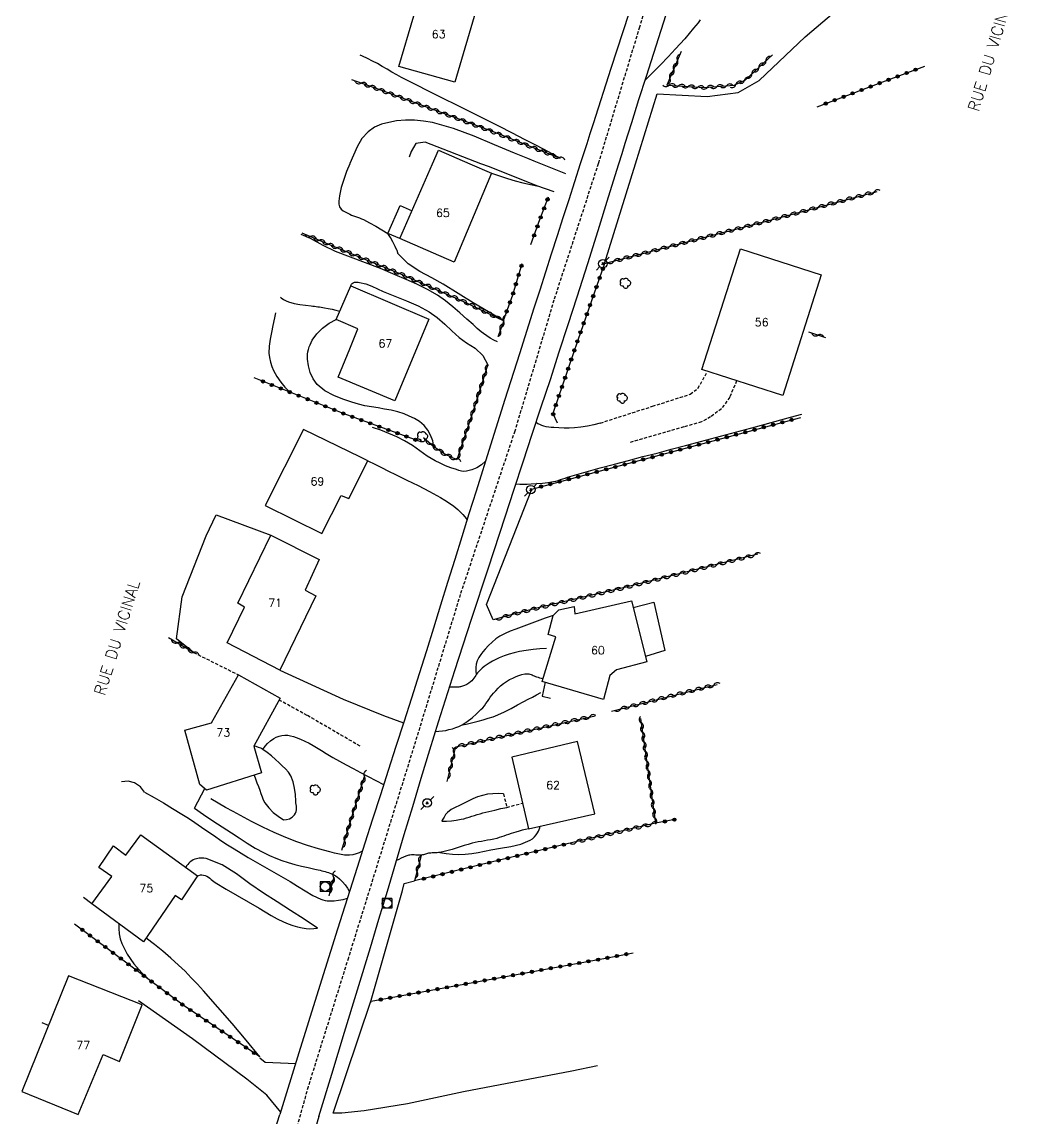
# Model space of a CAD drawing. Header units: millimetres. Extents: x 254000 to 255000, y 44022 to 45000.
# Drawn here: x 254144.6 to 254303.6, y 44521.9 to 44693.1 of the extents above; entities that cross this region are included whole.
import ezdxf
from ezdxf.enums import TextEntityAlignment as Align

# ---------------------------------------------------------------- set-up
doc = ezdxf.new("R2010")
doc.units = ezdxf.units.MM
doc.linetypes.add('DASHED', pattern=[0.75, 0.5, -0.25])
doc.layers.get('0').update_dxf_attribs({"linetype": 'CONTINUOUS'})
for name, color, linetype in [('W0001', 6, 'DASHED'), ('W0008', 7, 'CONTINUOUS'), ('W0017', 7, 'CONTINUOUS'), ('W0101', 7, 'CONTINUOUS'), ('W0104', 1, 'CONTINUOUS'), ('W0112', 1, 'DASHED'), ('W0211', 2, 'CONTINUOUS'), ('W0214', 2, 'CONTINUOUS'), ('W0300', 7, 'CONTINUOUS'), ('W0310', 3, 'CONTINUOUS'), ('W0323', 7, 'CONTINUOUS'), ('W0330', 7, 'CONTINUOUS'), ('W0420', 7, 'CONTINUOUS'), ('W0473', 7, 'CONTINUOUS'), ('W0989', 7, 'CONTINUOUS'), ('W0991', 7, 'CONTINUOUS')]:
    doc.layers.add(name, color=color, linetype=linetype)
doc.styles.get("Standard").update_dxf_attribs({"font": 'romans.shx', "width": 0.85})

# ---------------------------------------------------------------- blocks, each defined once
blk = doc.blocks.new('T420')
for p, q in [((0.75, 0.75), (-0.75, 0.75)), ((-0.75, 0.75), (-0.75, -0.75)), ((0.75, 0.75), (0.75, -0.75)), ((0.75, -0.75), (-0.75, -0.75))]:
    blk.add_line(p, q)
blk.add_ellipse((0, 0), major_axis=(-0.53, 0.53), ratio=1, start_param=3.926991, end_param=10.210176)
blk = doc.blocks.new('T300')
for p, q in [((-0.8, 0.51), (-0.86, 0.34)), ((-0.86, 0.34), (-0.86, 0.17)), ((-0.86, 0.17), (-0.74, 0.06)), ((-0.69, 0.63), (-0.8, 0.51)), ((-0.8, -0.06), (-0.74, 0.06)), ((-0.74, 0.06), (-0.69, 0.11)), ((-0.57, 0.69), (-0.69, 0.63)), ((-0.46, 0.69), (-0.57, 0.69)), ((-0.29, 0.63), (-0.46, 0.69)), ((-0.29, 0.63), (-0.17, 0.74)), ((-0.23, 0.57), (-0.29, 0.63)), ((-0.17, 0.74), (-0.06, 0.8)), ((-0.06, 0.8), (0.06, 0.8)), ((0.06, 0.8), (0.23, 0.74)), ((0.23, 0.74), (0.34, 0.63)), ((0.34, 0.63), (0.4, 0.51)), ((0.46, 0.46), (0.34, 0.46)), ((0.4, 0.51), (0.4, 0.46)), ((0.57, 0.4), (0.46, 0.46)), ((0.57, 0.4), (0.69, 0.29)), ((0.69, 0.29), (0.74, 0.17)), ((0.74, 0.06), (0.69, -0.17)), ((0.74, 0.17), (0.74, 0.06)), ((-0.8, -0.17), (-0.8, -0.06)), ((-0.8, -0.23), (-0.8, -0.17)), ((-0.74, -0.34), (-0.8, -0.23)), ((-0.69, -0.4), (-0.74, -0.34)), ((-0.51, -0.46), (-0.69, -0.4)), ((-0.4, -0.46), (-0.51, -0.46)), ((-0.4, -0.46), (-0.34, -0.46)), ((-0.34, -0.46), (-0.34, -0.4)), ((-0.34, -0.51), (-0.34, -0.46)), ((-0.29, -0.63), (-0.34, -0.51)), ((-0.17, -0.74), (-0.29, -0.63)), ((-0.06, -0.8), (-0.17, -0.74)), ((0.06, -0.8), (-0.06, -0.8)), ((0.17, -0.74), (0.06, -0.8)), ((0.23, -0.69), (0.17, -0.74)), ((0.29, -0.46), (0.23, -0.46)), ((0.29, -0.63), (0.23, -0.69)), ((0.46, -0.4), (0.29, -0.46)), ((0.34, -0.51), (0.29, -0.63)), ((0.34, -0.51), (0.34, -0.46)), ((0.57, -0.34), (0.46, -0.4)), ((0.63, -0.29), (0.57, -0.34)), ((0.69, -0.17), (0.63, -0.29))]:
    blk.add_line(p, q)
blk = doc.blocks.new('T473')
for p, q in [((-0.166667, 0.166667), (0.166667, -0.166667)), ((-0.166667, -0.166667), (0.166667, 0.166667)), ((0.500001, 0.500001), (1.000002, 1.000002)), ((-1.000002, -1.000002), (-0.500001, -0.500001))]:
    blk.add_line(p, q)
blk.add_ellipse((0, 0), major_axis=(0.471405, 0.471405), ratio=1, start_param=5.4977871438, end_param=11.780972451)
blk = doc.blocks.new('t323o')
at = {"color": 0, "linetype": 'Continuous'}
for radius in [0.25, 0.15]:
    blk.add_circle((0, 0), radius, dxfattribs=at)
blk = doc.blocks.new('t310o')
at = {"color": 0, "linetype": 'Continuous'}
for centre, start, end in [((-0.5, 0.38), 216.8699, 323.1304), ((0.5, -0.37), 36.8699, 143.1303)]:
    blk.add_arc(centre, 0.625, start, end, dxfattribs=at)

msp = doc.modelspace()

# ---------------------------------------------------------------- linework, layer by layer
at = {"layer": 'W0001'}
for points in [[(254303.59, 45000), (254303.06, 44998.42), (254296.23, 44978.15), (254289.84, 44956.88), (254285.67, 44940.06), (254282.58, 44920.79), (254278.94, 44896.96), (254274.85, 44869.39), (254270.95, 44842.07), (254267.64, 44818.98), (254263.93, 44793.87), (254260.27, 44767.67), (254254.66, 44740.72), (254249.05, 44718.45), (254241.04, 44692.35), (254234.68, 44671.27), (254234.59, 44671)], [(254234.59, 44671), (254227.67, 44649.68), (254221.57, 44629.24), (254213.06, 44603.72), (254206.06, 44580.77), (254195.58, 44546.95), (254189.3, 44526.82), (254183.87, 44507.45)]]:
    msp.add_lwpolyline(points, dxfattribs=at)
at = {"layer": 'W0008'}
for points in [[(254237.81, 44671), (254238.31, 44672.61), (254238.81, 44674.22), (254239.31, 44675.82), (254239.82, 44677.43), (254240.96, 44681.04), (254242.11, 44684.65), (254243.27, 44688.25), (254244.43, 44691.85), (254245.57, 44695.46)], [(254239.39, 44694.45), (254236.57, 44685.85), (254233.79, 44677.24), (254233.3, 44675.68), (254232.8, 44674.12), (254232.3, 44672.56), (254231.8, 44671)], [(254231.8, 44671), (254230.9, 44668.18), (254229.99, 44665.36), (254229.09, 44662.53), (254228.18, 44659.71), (254227.27, 44656.89), (254226.37, 44654.07), (254225.47, 44651.24), (254224.56, 44648.42), (254222.29, 44641.29), (254220.02, 44634.15), (254217.76, 44627.01), (254215.51, 44619.87), (254214.4, 44616.3), (254213.29, 44612.73), (254212.18, 44609.17), (254211.08, 44605.6), (254209.98, 44602.03), (254208.87, 44598.46), (254207.76, 44594.89), (254206.64, 44591.32), (254205.44, 44587.54), (254204.23, 44583.76), (254203.01, 44579.98), (254201.8, 44576.2), (254200.58, 44572.42), (254199.36, 44568.64), (254198.15, 44564.86), (254196.95, 44561.08), (254193.9, 44551.43), (254190.87, 44541.78), (254187.86, 44532.12), (254184.86, 44522.46)], [(254190.96, 44522.16), (254192.98, 44528.76), (254195, 44535.37), (254197.01, 44541.97), (254199.02, 44548.58), (254200.35, 44552.98), (254201.67, 44557.39), (254202.99, 44561.8), (254204.31, 44566.21), (254205.63, 44570.62), (254206.96, 44575.02), (254208.31, 44579.42), (254209.67, 44583.82), (254212.22, 44591.84), (254214.82, 44599.85), (254217.45, 44607.85), (254220.06, 44615.86), (254221.47, 44620.15), (254222.88, 44624.44), (254224.29, 44628.73), (254225.7, 44633.02), (254227.12, 44637.31), (254228.52, 44641.61), (254229.92, 44645.9), (254231.3, 44650.2), (254232.95, 44655.4), (254234.58, 44660.59), (254236.2, 44665.8), (254237.81, 44671)], [(254183.68, 44518.74), (254184.86, 44522.46)], [(254190.96, 44522.16), (254189.59, 44517.54)]]:
    msp.add_lwpolyline(points, dxfattribs=at)
at = {"layer": 'W0017'}
for points in [[(254250.52, 44693.47), (254250.18, 44693.02), (254249.84, 44692.59), (254249.49, 44692.15), (254248.8, 44691.33), (254248.11, 44690.52), (254247.4, 44689.72), (254246.68, 44688.92), (254245.51, 44687.68), (254244.33, 44686.46), (254243.12, 44685.26), (254241.9, 44684.07)], [(254225.64, 44671), (254224.61, 44671.41), (254223.58, 44671.82), (254222.55, 44672.22), (254221.52, 44672.62), (254218.38, 44673.92), (254215.23, 44675.28), (254212.02, 44676.51), (254208.7, 44677.41), (254207.31, 44677.65), (254205.91, 44677.8), (254204.49, 44677.82), (254203.08, 44677.68), (254201.92, 44677.46), (254200.77, 44677.16), (254199.65, 44676.68), (254198.65, 44676), (254197.67, 44674.91), (254196.94, 44673.65), (254196.37, 44672.33), (254195.83, 44671.04), (254195.83, 44671.03), (254195.82, 44671.02), (254195.82, 44671.01), (254195.82, 44671)], [(254216.29, 44671), (254207.58, 44674.38), (254206.14, 44674.13), (254205.38, 44672.9), (254205.07, 44672.03)], [(254195.82, 44671), (254195.31, 44669.78), (254194.86, 44668.53), (254194.48, 44667.26), (254194.21, 44665.96), (254194.14, 44665.55), (254194.07, 44665.13), (254194.07, 44664.69), (254194.2, 44664.26), (254194.45, 44663.91), (254194.79, 44663.65), (254195.16, 44663.45), (254195.51, 44663.26), (254195.8, 44663.11), (254196.09, 44662.97), (254196.4, 44662.85), (254196.71, 44662.74), (254197.02, 44662.63), (254197.32, 44662.52), (254197.63, 44662.39), (254197.92, 44662.26), (254198.9, 44661.76), (254199.86, 44661.24), (254200.8, 44660.69), (254201.73, 44660.11)], [(254227.72, 44666.6), (254225.01, 44667.56), (254217.6, 44670.49), (254216.29, 44671)], [(254229.56, 44669.4), (254225.64, 44671)], [(254218.85, 44643.15), (254218.29, 44643.45), (254217.74, 44643.76), (254217.21, 44644.1), (254216.69, 44644.46), (254216.34, 44644.72), (254216.01, 44645), (254215.69, 44645.28), (254215.37, 44645.57), (254215.05, 44645.86), (254214.73, 44646.15), (254214.41, 44646.44), (254214.09, 44646.72), (254212.98, 44647.68), (254211.87, 44648.66), (254210.73, 44649.59), (254209.52, 44650.44), (254207.93, 44651.36), (254206.27, 44652.17), (254204.59, 44652.91), (254202.91, 44653.64), (254200.59, 44654.61), (254198.25, 44655.52), (254195.91, 44656.4), (254193.56, 44657.3), (254191.64, 44658.23), (254189.66, 44659.33), (254188.21, 44659.95)], [(254195.96, 44651.91), (254196, 44652.06), (254196.08, 44652.2), (254196.18, 44652.31), (254196.31, 44652.4), (254196.56, 44652.49), (254196.83, 44652.52), (254197.09, 44652.49), (254197.33, 44652.46), (254198.29, 44652.22), (254199.22, 44651.85), (254200.11, 44651.43), (254200.99, 44651.03), (254202.82, 44650.31), (254204.65, 44649.6), (254206.46, 44648.81), (254208.19, 44647.85), (254209.45, 44646.95), (254210.62, 44645.95), (254211.74, 44644.89), (254212.87, 44643.85), (254214.02, 44643.01), (254215.36, 44642.16), (254216.59, 44641.04), (254217.34, 44639.58), (254217.35, 44639.52), (254217.34, 44639.45), (254217.31, 44639.39), (254217.26, 44639.34)], [(254185, 44650.17), (254185.1, 44650.05), (254185.47, 44649.79), (254185.86, 44649.6), (254186.25, 44649.44), (254187.11, 44649.17), (254188, 44649.02), (254188.89, 44648.92), (254189.77, 44648.8), (254190.03, 44648.76), (254190.29, 44648.73), (254190.54, 44648.69), (254190.8, 44648.66), (254191.06, 44648.62), (254191.31, 44648.59), (254191.57, 44648.55), (254191.83, 44648.5), (254192.43, 44648.39), (254193.04, 44648.26), (254193.64, 44648.13), (254194.24, 44647.99)], [(254221.74, 44620.98), (254222.33, 44620.96), (254222.93, 44620.95), (254223.52, 44620.96), (254224.11, 44620.98), (254224.99, 44621.03), (254225.87, 44621.1), (254226.75, 44621.19), (254227.62, 44621.35), (254227.99, 44621.43), (254228.36, 44621.53), (254228.72, 44621.65), (254229.07, 44621.77), (254229.43, 44621.9), (254229.78, 44622.02), (254230.14, 44622.14), (254230.5, 44622.25), (254232.71, 44622.88), (254234.91, 44623.49), (254237.13, 44624.08), (254239.34, 44624.66), (254241.56, 44625.24), (254243.78, 44625.81), (254245.99, 44626.39), (254248.21, 44626.97), (254253.68, 44628.45), (254259.15, 44629.92), (254264.61, 44631.4), (254266.37, 44631.88)], [(254212.46, 44623.23), (254211.6, 44623.51), (254210.76, 44623.83), (254209.93, 44624.2), (254209.13, 44624.6), (254208.51, 44624.94), (254207.91, 44625.33), (254207.32, 44625.73), (254206.75, 44626.15), (254206.17, 44626.56), (254205.59, 44626.97), (254204.99, 44627.35), (254204.37, 44627.7), (254203.16, 44628.31), (254201.92, 44628.86), (254200.65, 44629.36), (254199.36, 44629.79)], [(254234.92, 44630.49), (254233.92, 44630.22), (254232.91, 44630.01), (254231.9, 44629.85), (254230.87, 44629.74), (254230.07, 44629.69), (254229.26, 44629.7), (254228.46, 44629.73), (254227.66, 44629.78), (254227.27, 44629.81), (254226.87, 44629.84), (254226.48, 44629.9), (254226.09, 44629.99), (254225.78, 44630.1), (254225.47, 44630.24), (254225.18, 44630.39), (254224.91, 44630.57)], [(254198.61, 44624.61), (254199.7, 44624.07), (254200.78, 44623.52), (254201.86, 44622.97), (254202.94, 44622.43), (254204.7, 44621.56), (254206.48, 44620.71), (254208.24, 44619.82), (254209.96, 44618.86), (254210.66, 44618.43), (254211.36, 44617.98), (254212.03, 44617.5), (254212.67, 44616.98), (254213.06, 44616.62), (254213.44, 44616.23), (254213.78, 44615.82), (254214.11, 44615.39)], [(254216.99, 44624.55), (254216.36, 44623.97), (254215.65, 44623.51), (254214.87, 44623.17), (254214.04, 44622.96), (254213.63, 44622.93), (254213.23, 44622.97), (254212.83, 44623.07), (254212.46, 44623.23)], [(254171.42, 44594.66), (254168.76, 44596.78), (254169.64, 44603.35), (254173.37, 44612.85), (254174.94, 44616.14), (254183.45, 44612.96)], [(254226.54, 44595.27), (254225.47, 44595.22), (254224.41, 44595.12), (254223.35, 44594.98), (254222.3, 44594.78), (254221.49, 44594.59), (254220.69, 44594.37), (254219.9, 44594.11), (254219.13, 44593.8), (254218.6, 44593.56), (254218.08, 44593.29), (254217.57, 44593), (254217.08, 44592.67), (254216.77, 44592.44), (254216.47, 44592.19), (254216.19, 44591.93), (254215.92, 44591.65), (254215.75, 44591.46), (254215.6, 44591.26), (254215.46, 44591.05), (254215.32, 44590.84), (254215.18, 44590.63), (254215.03, 44590.42), (254214.86, 44590.23), (254214.67, 44590.05), (254214.37, 44589.84), (254214.06, 44589.66), (254213.73, 44589.52), (254213.39, 44589.39), (254213.25, 44589.34), (254213.1, 44589.3), (254212.96, 44589.27), (254212.81, 44589.25), (254212.45, 44589.22), (254212.1, 44589.21), (254211.75, 44589.22), (254211.4, 44589.26)], [(254184.86, 44591.9), (254194.75, 44587.37), (254201.09, 44584.81)], [(254209.21, 44582.33), (254209.73, 44582.35), (254210.26, 44582.41), (254210.78, 44582.49), (254211.29, 44582.61), (254211.82, 44582.75), (254212.34, 44582.91), (254212.84, 44583.11), (254213.33, 44583.35), (254214.14, 44583.86), (254214.9, 44584.44), (254215.61, 44585.07), (254216.29, 44585.73), (254216.56, 44586.03), (254216.82, 44586.34), (254217.05, 44586.67), (254217.28, 44587), (254217.51, 44587.32), (254217.74, 44587.65), (254217.98, 44587.97), (254218.24, 44588.28), (254218.6, 44588.68), (254218.97, 44589.08), (254219.36, 44589.45), (254219.78, 44589.8), (254220.25, 44590.12), (254220.74, 44590.41), (254221.25, 44590.66), (254221.78, 44590.88), (254222.2, 44591.05), (254222.65, 44591.2), (254223.11, 44591.3), (254223.58, 44591.33), (254223.76, 44591.31), (254223.94, 44591.26), (254224.12, 44591.21), (254224.29, 44591.14), (254224.45, 44591.06), (254224.61, 44590.99), (254224.78, 44590.91), (254224.95, 44590.85), (254225.2, 44590.77), (254225.45, 44590.69), (254225.71, 44590.62), (254225.96, 44590.54)], [(254201.09, 44584.81), (254204.2, 44583.67)], [(254182.23, 44579.5), (254182.57, 44580), (254182.97, 44580.46), (254183.42, 44580.86), (254183.92, 44581.2), (254184.32, 44581.42), (254184.75, 44581.59), (254185.2, 44581.7), (254185.66, 44581.75), (254186.12, 44581.73), (254186.57, 44581.64), (254187.01, 44581.51), (254187.44, 44581.37), (254188.13, 44581.11), (254188.8, 44580.81), (254189.46, 44580.48), (254190.11, 44580.13), (254190.37, 44579.98), (254190.62, 44579.83), (254190.87, 44579.67), (254191.12, 44579.51), (254191.37, 44579.34), (254191.62, 44579.18), (254191.87, 44579.02), (254192.13, 44578.86), (254193.17, 44578.26), (254194.21, 44577.68), (254195.26, 44577.1), (254196.32, 44576.53), (254197.5, 44575.89), (254198.69, 44575.26), (254199.88, 44574.64), (254201.08, 44574.02)], [(254163.77, 44572.85), (254163.11, 44573.68), (254162.21, 44574.27), (254161.18, 44574.54), (254160.14, 44574.47)], [(254171.56, 44570.33), (254173.18, 44573.38)], [(254163.77, 44572.85), (254165.24, 44572.02), (254166.69, 44571.17), (254168.14, 44570.3), (254169.57, 44569.42), (254170.6, 44568.75), (254171.63, 44568.07), (254172.64, 44567.38), (254173.65, 44566.69), (254174.67, 44565.99), (254175.68, 44565.3), (254176.71, 44564.63), (254177.75, 44563.96), (254179.91, 44562.65), (254182.1, 44561.37), (254184.31, 44560.12), (254186.5, 44558.86), (254187.66, 44558.14), (254188.82, 44557.4), (254190.01, 44556.7), (254191.26, 44556.13), (254191.6, 44556.02), (254191.94, 44555.93), (254192.29, 44555.88), (254192.64, 44555.85), (254193.35, 44555.86), (254194.06, 44555.94), (254194.75, 44556.07), (254195.43, 44556.26)], [(254197.74, 44563.6), (254197.27, 44563.36), (254196.78, 44563.18), (254196.28, 44563.06), (254195.76, 44563), (254194.97, 44563.01), (254194.19, 44563.14), (254193.42, 44563.33), (254192.67, 44563.53), (254190.93, 44563.99), (254189.21, 44564.52), (254187.51, 44565.1), (254185.83, 44565.75), (254184.02, 44566.52), (254182.24, 44567.37), (254180.48, 44568.26), (254178.74, 44569.18), (254177.57, 44569.81), (254176.41, 44570.45), (254175.26, 44571.12), (254174.13, 44571.81)], [(254171.56, 44570.33), (254172.98, 44569.35), (254174.41, 44568.38), (254175.86, 44567.43), (254177.31, 44566.49), (254178.54, 44565.68), (254179.78, 44564.88), (254181.03, 44564.1), (254182.33, 44563.39), (254183.27, 44562.95), (254184.23, 44562.55), (254185.21, 44562.18), (254186.2, 44561.85), (254187.23, 44561.55), (254188.27, 44561.29), (254189.32, 44561.05), (254190.36, 44560.8), (254190.62, 44560.74), (254190.89, 44560.68), (254191.16, 44560.63), (254191.43, 44560.57), (254191.7, 44560.51), (254191.97, 44560.44), (254192.23, 44560.36), (254192.49, 44560.27), (254192.95, 44560.07), (254193.39, 44559.85), (254193.82, 44559.59), (254194.21, 44559.28), (254194.67, 44558.84), (254195.08, 44558.35), (254195.44, 44557.82), (254195.75, 44557.26)], [(254210.16, 44568.29), (254210.91, 44568.32), (254211.67, 44568.38), (254212.42, 44568.47), (254213.17, 44568.6), (254213.6, 44568.69), (254214.03, 44568.81), (254214.45, 44568.93), (254214.87, 44569.06), (254215.29, 44569.2), (254215.71, 44569.33), (254216.14, 44569.46), (254216.56, 44569.58), (254217.5, 44569.82), (254218.44, 44570.04), (254219.39, 44570.26), (254220.33, 44570.46)], [(254223.73, 44567.13), (254223.22, 44567.01), (254222.72, 44566.89), (254222.23, 44566.76), (254221.73, 44566.61), (254221.36, 44566.5), (254220.98, 44566.37), (254220.61, 44566.24), (254220.24, 44566.11), (254219.87, 44565.98), (254219.5, 44565.85), (254219.12, 44565.73), (254218.74, 44565.62), (254218.27, 44565.51), (254217.79, 44565.4), (254217.31, 44565.31), (254216.83, 44565.22), (254216.35, 44565.14), (254215.87, 44565.05), (254215.39, 44564.95), (254214.92, 44564.85), (254214.28, 44564.68), (254213.65, 44564.49), (254213.03, 44564.3), (254212.41, 44564.09), (254211.78, 44563.9), (254211.15, 44563.71), (254210.52, 44563.55), (254209.87, 44563.42), (254209.67, 44563.39), (254209.47, 44563.37), (254209.26, 44563.36), (254209.06, 44563.36), (254208.85, 44563.35), (254208.65, 44563.34), (254208.44, 44563.33), (254208.24, 44563.3), (254208.09, 44563.28), (254207.93, 44563.24), (254207.78, 44563.2), (254207.63, 44563.15), (254207.48, 44563.11), (254207.33, 44563.07), (254207.18, 44563.04), (254207.02, 44563.01), (254206.8, 44563), (254206.57, 44562.99), (254206.34, 44563), (254206.11, 44563.01), (254205.88, 44563.02), (254205.65, 44563.03), (254205.43, 44563.02), (254205.2, 44563), (254205.04, 44562.97), (254204.88, 44562.93), (254204.73, 44562.88), (254204.57, 44562.82), (254204.2, 44562.68), (254203.83, 44562.52), (254203.46, 44562.34), (254203.1, 44562.15)], [(254190.75, 44551.58), (254188.66, 44552.97), (254186.55, 44554.35), (254184.44, 44555.71), (254182.31, 44557.06), (254180.21, 44558.51), (254178.1, 44560.07), (254175.86, 44561.49), (254173.4, 44562.47), (254173.02, 44562.54), (254172.64, 44562.55), (254172.26, 44562.52), (254171.89, 44562.44), (254171.62, 44562.36), (254171.37, 44562.25), (254171.12, 44562.11), (254170.9, 44561.95), (254170.69, 44561.76), (254170.49, 44561.56), (254170.33, 44561.33), (254170.18, 44561.09)], [(254185.04, 44522.87), (254182.84, 44525.49), (254179.73, 44527.99), (254171.25, 44534.28), (254162.79, 44540.26)], [(254187.4, 44530.4), (254182.58, 44530.59), (254181.77, 44531.31)]]:
    msp.add_lwpolyline(points, dxfattribs=at)
at = {"layer": 'W0101'}
for points in [[(254215.73, 44695.74), (254212.21, 44683.72), (254203.45, 44686.17), (254205.8, 44694.08), (254204.58, 44694.51), (254205.85, 44698.73)], [(254269.43, 44653.64), (254263.42, 44634.78), (254250.79, 44638.84), (254256.8, 44657.71)], [(254208.13, 44646.69), (254202.84, 44633.95), (254193.99, 44637.68), (254195.82, 44642.1), (254197.06, 44645.23), (254193.66, 44646.66), (254195.96, 44651.91)], [(254191.44, 44613.26), (254194.46, 44619.18), (254195.67, 44618.68), (254198.61, 44624.61), (254197.48, 44625.18), (254188.56, 44629.5), (254182.61, 44617.59)], [(254191.02, 44609.17), (254188.84, 44604.41), (254190.49, 44603.51), (254184.86, 44591.9), (254176.64, 44596.14), (254179.38, 44601.75), (254178.31, 44602.38), (254183.45, 44612.96)], [(254225.83, 44590.13), (254227.99, 44597.09), (254226.8, 44597.45), (254227.58, 44600.42), (254228.46, 44601.29), (254230.83, 44601.81), (254230.96, 44600.71), (254239.8, 44602.7), (254242.2, 44593.18), (254237.44, 44591.96), (254236.4, 44591.07), (254235.42, 44587.3)], [(254184.93, 44587.53), (254180.81, 44580.04), (254182.04, 44575.87), (254173.45, 44573.14), (254172.38, 44574.05), (254170.05, 44582.52), (254174.21, 44583.65), (254178.43, 44591.14)], [(254234.08, 44569.46), (254231.34, 44580.75), (254221.08, 44578.29), (254223.73, 44567.13)], [(254172.03, 44559.75), (254169.52, 44556.01), (254168.56, 44556.69), (254163.6, 44549.48), (254155.55, 44555.38), (254158.65, 44559.67), (254156.61, 44561.09), (254158.92, 44564.45), (254160.85, 44563), (254163.16, 44566.16)], [(254151.88, 44544.15), (254144.61, 44526.1), (254153.39, 44522.47), (254157.27, 44531.85), (254159.85, 44530.75), (254163.39, 44539.64)]]:
    msp.add_lwpolyline(points, close=True, dxfattribs=at)
for points in [[(254208.73, 44671), (254209.65, 44673.12), (254214.56, 44671)], [(254217.93, 44669.54), (254212.1, 44655.61), (254203.64, 44659.34), (254208.73, 44671)], [(254214.56, 44671), (254217.93, 44669.54)]]:
    msp.add_lwpolyline(points, dxfattribs=at)
at = {"layer": 'W0104'}
for points in [[(254203.64, 44659.34), (254201.73, 44660.11), (254203.69, 44664.48), (254205.52, 44663.66)], [(254240.05, 44601.7), (254243.28, 44602.52), (254244.99, 44594.98), (254241.99, 44594.02)], [(254226.33, 44589.99), (254225.83, 44587.84), (254227.13, 44587.49)], [(254155.55, 44555.38), (254154.2, 44556.38)], [(254148.75, 44536.38), (254147.76, 44536.78)]]:
    msp.add_lwpolyline(points, dxfattribs=at)
at = {"layer": 'W0112'}
for points in [[(254234.92, 44630.49), (254243.07, 44633.11), (254248.96, 44634.99), (254250.17, 44635.91), (254251.67, 44638.56)], [(254256.21, 44637.1), (254255.12, 44634.53), (254253.84, 44632.72), (254252.15, 44631.45), (254250.72, 44630.66), (254247.97, 44629.88), (254239.5, 44627.44)], [(254171.42, 44594.66), (254178.43, 44591.14)], [(254197.4, 44580.02), (254189.13, 44584.83), (254184.76, 44587.22)], [(254219.79, 44572.58), (254220.33, 44570.46), (254222.78, 44571.11)]]:
    msp.add_lwpolyline(points, dxfattribs=at)
at = {"layer": 'W0211'}
for points in [[(254228.68, 44671.83), (254226.82, 44672.83), (254224.96, 44673.82), (254223.08, 44674.8), (254221.21, 44675.78), (254219.05, 44676.88), (254216.88, 44677.97), (254214.71, 44679.04), (254212.54, 44680.12), (254210.37, 44681.19), (254208.2, 44682.28), (254206.04, 44683.37), (254203.89, 44684.48), (254203.13, 44684.9), (254202.37, 44685.32), (254201.62, 44685.76), (254200.87, 44686.2), (254200.11, 44686.63), (254199.34, 44687.04), (254198.57, 44687.44), (254197.78, 44687.8), (254197.41, 44687.95)], [(254217.93, 44669.54), (254218.55, 44669.3), (254219.17, 44669.08), (254219.79, 44668.87), (254220.42, 44668.68), (254221.62, 44668.34), (254222.82, 44668.03), (254224.04, 44667.75), (254225.26, 44667.5)], [(254219.84, 44646.47), (254217.45, 44647.86), (254215.07, 44649.27), (254212.71, 44650.71), (254210.37, 44652.18), (254208.6, 44653.19), (254206.72, 44654.18), (254204.91, 44655.34), (254203.4, 44656.85), (254203.36, 44656.92), (254203.33, 44656.98), (254203.3, 44657.05), (254203.28, 44657.12), (254203.27, 44657.19), (254203.25, 44657.26), (254203.23, 44657.32), (254203.21, 44657.39), (254202.88, 44658.09), (254202.52, 44658.78), (254202.14, 44659.45), (254201.73, 44660.11)], [(254208.92, 44626.78), (254208.75, 44627.7), (254208.43, 44628.58), (254207.98, 44629.39), (254207.4, 44630.13), (254206.71, 44630.74), (254205.93, 44631.21), (254205.1, 44631.58), (254204.27, 44631.91), (254203.28, 44632.24), (254202.26, 44632.49), (254201.24, 44632.68), (254200.21, 44632.84), (254199.18, 44633), (254198.15, 44633.18), (254197.14, 44633.42), (254196.14, 44633.74), (254194.73, 44634.23), (254193.3, 44634.77), (254191.92, 44635.5), (254190.73, 44636.52), (254190.09, 44637.4), (254189.63, 44638.38), (254189.35, 44639.42), (254189.21, 44640.47), (254189.2, 44640.86), (254189.22, 44641.24), (254189.27, 44641.62), (254189.35, 44642), (254189.46, 44642.37), (254189.59, 44642.73), (254189.75, 44643.07), (254189.94, 44643.41), (254190.67, 44644.43), (254191.55, 44645.32), (254192.56, 44646.07), (254193.66, 44646.66)], [(254227.58, 44600.42), (254226.31, 44600), (254225.05, 44599.56), (254223.8, 44599.1), (254222.55, 44598.62), (254221.72, 44598.3), (254220.87, 44597.99), (254220.04, 44597.64), (254219.25, 44597.2), (254218.62, 44596.76), (254218.03, 44596.26), (254217.48, 44595.73), (254216.96, 44595.17), (254216.6, 44594.76), (254216.25, 44594.33), (254215.93, 44593.86), (254215.7, 44593.35), (254215.55, 44592.83), (254215.48, 44592.29), (254215.47, 44591.74), (254215.55, 44591.2)], [(254213.33, 44583.35), (254213.97, 44583.48), (254214.6, 44583.61), (254215.23, 44583.76), (254215.86, 44583.93), (254216.64, 44584.14), (254217.41, 44584.37), (254218.17, 44584.62), (254218.92, 44584.91), (254219.96, 44585.38), (254220.98, 44585.9), (254221.98, 44586.45), (254222.99, 44586.99), (254223.65, 44587.34), (254224.31, 44587.69), (254224.96, 44588.04), (254225.62, 44588.4)], [(254185.46, 44568.53), (254185.94, 44568.54), (254186.41, 44568.67), (254186.83, 44568.92), (254187.17, 44569.28), (254187.32, 44569.53), (254187.41, 44569.81), (254187.46, 44570.09), (254187.47, 44570.38), (254187.46, 44570.65), (254187.43, 44570.91), (254187.4, 44571.18), (254187.38, 44571.45), (254187.31, 44572.45), (254187.19, 44573.45), (254186.96, 44574.45), (254186.58, 44575.4), (254186.21, 44575.97), (254185.76, 44576.48), (254185.27, 44576.94), (254184.78, 44577.39), (254184.18, 44577.96), (254183.57, 44578.52), (254182.92, 44579.04), (254182.23, 44579.5), (254181.89, 44579.68), (254181.54, 44579.83), (254181.18, 44579.95), (254180.81, 44580.04)], [(254219.79, 44572.58), (254218.97, 44572.62), (254218.14, 44572.59), (254217.32, 44572.5), (254216.51, 44572.33), (254215.74, 44572.1), (254215, 44571.78), (254214.28, 44571.43), (254213.56, 44571.07), (254212.92, 44570.77), (254212.26, 44570.46), (254211.63, 44570.1), (254211.05, 44569.66), (254210.89, 44569.5), (254210.76, 44569.32), (254210.64, 44569.13), (254210.52, 44568.94), (254210.42, 44568.78), (254210.33, 44568.62), (254210.24, 44568.46), (254210.16, 44568.29)], [(254209.87, 44563.42), (254210.85, 44563.26), (254211.84, 44563.16), (254212.83, 44563.12), (254213.82, 44563.14), (254214.84, 44563.24), (254215.84, 44563.42), (254216.84, 44563.63), (254217.83, 44563.85), (254219.36, 44564.11), (254220.93, 44564.33), (254222.5, 44564.69), (254223.98, 44565.32), (254224.32, 44565.55), (254224.62, 44565.84), (254224.88, 44566.15), (254225.11, 44566.49), (254225.26, 44566.73), (254225.37, 44566.99), (254225.46, 44567.26), (254225.53, 44567.54)], [(254172.03, 44559.75), (254172.25, 44559.84), (254172.48, 44559.9), (254172.72, 44559.91), (254172.96, 44559.88), (254173.23, 44559.8), (254173.48, 44559.69), (254173.72, 44559.54), (254173.94, 44559.38), (254174.15, 44559.21), (254174.36, 44559.04), (254174.57, 44558.88), (254174.8, 44558.73), (254176.5, 44557.7), (254178.22, 44556.69), (254179.94, 44555.69), (254181.67, 44554.69), (254182.6, 44554.14), (254183.53, 44553.58), (254184.48, 44553.04), (254185.46, 44552.56), (254186.17, 44552.27), (254186.89, 44552), (254187.63, 44551.78), (254188.38, 44551.62), (254188.98, 44551.54), (254189.57, 44551.51), (254190.17, 44551.52), (254190.77, 44551.58)], [(254181.77, 44531.48), (254179.62, 44534.1), (254177.44, 44536.69), (254175.21, 44539.25), (254172.95, 44541.78), (254172.01, 44542.82), (254171.06, 44543.84), (254170.09, 44544.85), (254169.08, 44545.82), (254167.85, 44546.93), (254166.6, 44548.01), (254165.31, 44549.05), (254163.99, 44550.05)]]:
    msp.add_lwpolyline(points, dxfattribs=at)
at = {"layer": 'W0214'}
for points in [[(254184.19, 44647.7), (254184.03, 44646.9), (254183.81, 44645.7), (254183.6, 44644.65), (254183.36, 44643.59), (254183.19, 44642.52), (254183.17, 44641.43), (254183.25, 44640.72), (254183.4, 44640.02), (254183.63, 44639.34), (254183.91, 44638.69), (254184.42, 44637.76), (254185.01, 44636.89), (254185.68, 44636.07), (254186.43, 44635.32)], [(254180.88, 44575.5), (254181.09, 44574.91), (254181.31, 44574.31), (254181.53, 44573.72), (254181.76, 44573.13), (254181.93, 44572.64), (254182.1, 44572.13), (254182.29, 44571.63), (254182.56, 44571.16), (254183.17, 44570.39), (254183.86, 44569.68), (254184.62, 44569.06), (254185.46, 44568.53)], [(254159.74, 44552.31), (254159.72, 44551.52), (254159.79, 44550.73), (254159.96, 44549.95), (254160.23, 44549.2), (254161.06, 44547.54), (254162.09, 44546.01), (254163.31, 44544.61), (254164.69, 44543.37)]]:
    msp.add_lwpolyline(points, dxfattribs=at)
at = {"layer": 'W0310'}
for points in [[(254247.54, 44688.5), (254245.33, 44683.28), (254251.18, 44682.89), (254255.82, 44683.25), (254257.61, 44684.12), (254261.8, 44688)], [(254228.68, 44671.83), (254218.09, 44676.01), (254200.25, 44682.65), (254196.14, 44684.08)], [(254235.6, 44655.4), (254261.42, 44662.16), (254278.17, 44666.68)], [(254188.3, 44660.2), (254193.72, 44657.9), (254203.73, 44653.78), (254213.54, 44649.5), (254219.84, 44646.47), (254218.92, 44643.96)], [(254270.11, 44643.82), (254267.46, 44644.67)], [(254217.26, 44639.34), (254215.37, 44633.35), (254212.54, 44624.73), (254210.66, 44625.64), (254208.92, 44626.78), (254207.29, 44628.19)], [(254259.52, 44610), (254258.47, 44609.73), (254238.69, 44604.79), (254225.42, 44601.66), (254221.92, 44600.78), (254218.2, 44599.74)], [(254171.42, 44594.66), (254167.52, 44596.93)], [(254236.66, 44585.47), (254252.47, 44589.51), (254253.16, 44589.67)], [(254211.01, 44574.5), (254212.34, 44579.93), (254234.11, 44584.77)], [(254241.22, 44584.33), (254243.53, 44567.98), (254229.73, 44564.76)], [(254194.58, 44563.77), (254195.6, 44567.28), (254198.11, 44575.26)], [(254206.95, 44563.01), (254206.62, 44561.69), (254205.92, 44558.96)], [(254193.29, 44559.58), (254192.96, 44558.25), (254192.51, 44556.64)]]:
    msp.add_lwpolyline(points, dxfattribs=at)
at = {"layer": 'W0323'}
for points in [[(254285.55, 44686.2), (254278.96, 44683.75), (254268.71, 44679.85)], [(254224.08, 44658.39), (254225.49, 44662.3), (254226.83, 44665.8)], [(254219.78, 44646.51), (254221.25, 44650.54), (254222.72, 44655.43)], [(254235.6, 44655.4), (254231.4, 44643.42), (254227.53, 44631.98), (254228.2, 44630.52)], [(254207.07, 44627.51), (254194.91, 44631.93), (254180.86, 44637.55)], [(254224.22, 44620.18), (254238.66, 44623.99), (254266.21, 44631.37)], [(254246.55, 44568.55), (254243.53, 44567.98)], [(254229.73, 44564.76), (254217.68, 44561.84), (254205.92, 44558.96)], [(254181.77, 44531.48), (254169.78, 44539.57), (254152.84, 44552.23)], [(254199.16, 44540.17), (254236.31, 44547), (254240.03, 44547.74)], [(254199.16, 44540), (254199.02, 44539.99)]]:
    msp.add_lwpolyline(points, dxfattribs=at)
at = {"layer": 'W0330'}
for points in [[(254240.42, 44671), (254243.79, 44681.92), (254251.61, 44681.47), (254256.45, 44682.14), (254259.73, 44683.98), (254266.91, 44690.8), (254294.8, 44714.58), (254297.35, 44717.39)], [(254235.6, 44655.4), (254240.42, 44671)], [(254218.2, 44599.74), (254217.15, 44602.14), (254224.22, 44620.18)], [(254234.5, 44530.07), (254230.46, 44529.26), (254213.57, 44526), (254204.79, 44524.16), (254198.03, 44523.08), (254194.54, 44522.67), (254193.2, 44522.71), (254199.14, 44540.34), (254204.02, 44557.48), (254204.28, 44558.57)], [(254204.28, 44558.57), (254205.92, 44558.96)]]:
    msp.add_lwpolyline(points, dxfattribs=at)

# ---------------------------------------------------------------- block references
at = {"layer": 'W0300'}
for p in [(254238.89, 44652.31), (254238.38, 44634.35), (254207.21, 44628.37), (254190.46, 44573.18)]:
    msp.add_blockref('T300', p, dxfattribs=at)
at = {"layer": 'W0310'}
for p, rotation in [((254246.95, 44687.12), 246.9991588377932), ((254260.78, 44687.05), 42.784304163422), ((254246.37, 44685.74), 246.9991588377932), ((254259.68, 44686.03), 42.784304163422), ((254245.78, 44684.36), 246.9991588377932), ((254257.45, 44684.04), 25.87183559942843), ((254258.58, 44685.02), 42.784304163422), ((254197.56, 44683.59), 160.8032298902345), ((254198.98, 44683.1), 160.8032298902345), ((254200.39, 44682.6), 159.5640744965518), ((254201.8, 44682.08), 159.5640744965518), ((254245.66, 44683.26), 356.1716437408124), ((254247.15, 44683.16), 356.1716437408124), ((254248.65, 44683.06), 356.1716437408124), ((254250.15, 44682.96), 356.1716437408124), ((254251.64, 44682.93), 4.429905509010476), ((254253.14, 44683.04), 4.429905509010476), ((254254.63, 44683.16), 4.429905509010476), ((254256.1, 44683.39), 25.87183559942843), ((254203.2, 44681.55), 159.5640744965518), ((254204.61, 44681.03), 159.5640744965518), ((254206.01, 44680.51), 159.5640744965518), ((254207.42, 44679.98), 159.5640744965518), ((254208.82, 44679.46), 159.5640744965518), ((254210.23, 44678.93), 159.5640744965518), ((254211.64, 44678.41), 159.5640744965518), ((254213.04, 44677.89), 159.5640744965518), ((254214.45, 44677.36), 159.5640744965518), ((254215.85, 44676.84), 159.5640744965518), ((254217.26, 44676.32), 159.5640744965518), ((254218.66, 44675.78), 158.4750276634444), ((254220.05, 44675.23), 158.4750276634444), ((254221.45, 44674.68), 158.4750276634444), ((254222.85, 44674.13), 158.4750276634444), ((254224.24, 44673.58), 158.4750276634444), ((254225.64, 44673.03), 158.4750276634444), ((254227.03, 44672.48), 158.4750276634444), ((254228.43, 44671.93), 158.4750276634444), ((254273.3, 44665.37), 15.09736009655612), ((254274.75, 44665.76), 15.09736009655612), ((254276.2, 44666.15), 15.09736009655612), ((254277.65, 44666.54), 15.09736009655612), ((254266.06, 44663.41), 15.09736009655612), ((254267.51, 44663.8), 15.09736009655612), ((254268.96, 44664.2), 15.09736009655612), ((254270.4, 44664.59), 15.09736009655612), ((254271.85, 44664.98), 15.09736009655612), ((254260.26, 44661.86), 14.67921123985294), ((254261.72, 44662.24), 15.09736009655612), ((254263.16, 44662.63), 15.09736009655612), ((254264.61, 44663.02), 15.09736009655612), ((254253.01, 44659.96), 14.67921123985294), ((254254.46, 44660.34), 14.67921123985294), ((254255.91, 44660.72), 14.67921123985294), ((254257.36, 44661.1), 14.67921123985294), ((254258.81, 44661.48), 14.67921123985294), ((254189.68, 44659.62), 336.9570456490852), ((254191.06, 44659.03), 336.9570456490852), ((254192.44, 44658.44), 336.9570456490852), ((254247.21, 44658.44), 14.67921123985294), ((254248.66, 44658.82), 14.67921123985294), ((254250.11, 44659.2), 14.67921123985294), ((254251.56, 44659.58), 14.67921123985294), ((254193.82, 44657.86), 337.608926134409), ((254195.21, 44657.29), 337.608926134409), ((254196.6, 44656.71), 337.608926134409), ((254239.95, 44656.54), 14.67921123985294), ((254241.4, 44656.92), 14.67921123985294), ((254242.85, 44657.3), 14.67921123985294), ((254244.3, 44657.68), 14.67921123985294), ((254245.75, 44658.06), 14.67921123985294), ((254197.98, 44656.14), 337.608926134409), ((254199.37, 44655.57), 337.608926134409), ((254200.76, 44655), 337.608926134409), ((254237.05, 44655.78), 14.67921123985294), ((254238.5, 44656.16), 14.67921123985294), ((254202.14, 44654.43), 337.608926134409), ((254203.53, 44653.86), 337.608926134409), ((254204.91, 44653.26), 336.4803119682455), ((254206.28, 44652.66), 336.4803119682455), ((254207.66, 44652.07), 336.4803119682455), ((254209.03, 44651.47), 336.4803119682455), ((254210.41, 44650.87), 336.4803119682455), ((254211.78, 44650.27), 336.4803119682455), ((254213.16, 44649.67), 336.4803119682455), ((254214.52, 44649.04), 334.3004446278435), ((254215.87, 44648.38), 334.3004446278435), ((254217.22, 44647.73), 334.3004446278435), ((254218.57, 44647.08), 334.3004446278435), ((254219.81, 44646.39), 250.0296835299411), ((254219.3, 44644.98), 250.0296835299411), ((254268.88, 44644.21), 162.2811319183202), ((254216.61, 44637.27), 252.4565739158182), ((254217.06, 44638.7), 252.4565739158182), ((254216.16, 44635.84), 252.4565739158182), ((254215.7, 44634.41), 252.4565739158182), ((254215.25, 44632.98), 251.8286067092218), ((254214.78, 44631.55), 251.8286067092218), ((254213.84, 44628.7), 251.8286067092218), ((254214.31, 44630.13), 251.8286067092218), ((254208.43, 44627.21), 139.1391892558833), ((254213.38, 44627.28), 251.8286067092218), ((254209.63, 44626.32), 146.6920005603001), ((254210.9, 44625.53), 154.195739046144), ((254212.91, 44625.85), 251.8286067092218), ((254212.25, 44624.87), 154.195739046144), ((254254.6, 44608.76), 194.0376067280886), ((254256.05, 44609.13), 194.0376067280886), ((254257.51, 44609.49), 194.0376067280886), ((254258.96, 44609.86), 194.0851619443613), ((254247.32, 44606.95), 194.0376067280886), ((254248.77, 44607.31), 194.0376067280886), ((254250.23, 44607.67), 194.0376067280886), ((254251.68, 44608.04), 194.0376067280886), ((254253.14, 44608.4), 194.0376067280886), ((254240.04, 44605.13), 194.0376067280886), ((254241.5, 44605.49), 194.0376067280886), ((254242.95, 44605.85), 194.0376067280886), ((254244.41, 44606.22), 194.0376067280886), ((254245.86, 44606.58), 194.0376067280886), ((254234.21, 44603.73), 193.2455713500119), ((254235.67, 44604.08), 193.2455713500119), ((254237.13, 44604.42), 193.2455713500119), ((254238.59, 44604.76), 193.2455713500119), ((254226.91, 44602.01), 193.2455713500119), ((254228.37, 44602.36), 193.2455713500119), ((254229.83, 44602.7), 193.2455713500119), ((254231.29, 44603.05), 193.2455713500119), ((254232.75, 44603.39), 193.2455713500119), ((254219.64, 44600.14), 195.5964711821847), ((254221.09, 44600.55), 195.5964711821847), ((254222.54, 44600.94), 194.1978129832939), ((254223.99, 44601.3), 194.1978129832939), ((254225.45, 44601.67), 193.2455713500119), ((254168.81, 44596.17), 149.864098191753), ((254170.11, 44595.42), 149.864098191753), ((254171.41, 44594.67), 149.864098191753), ((254246.83, 44588.07), 14.31128425844428), ((254248.28, 44588.44), 14.31128425844428), ((254249.74, 44588.81), 14.31128425844428), ((254251.19, 44589.18), 14.31128425844428), ((254252.65, 44589.55), 13.14857829386386), ((254241.02, 44586.59), 14.31128425844428), ((254242.47, 44586.96), 14.31128425844428), ((254243.92, 44587.33), 14.31128425844428), ((254245.38, 44587.7), 14.31128425844428), ((254233.24, 44584.58), 12.54775315924013), ((254238.11, 44585.84), 14.31128425844428), ((254239.56, 44586.21), 14.31128425844428), ((254225.92, 44582.95), 12.54775315924013), ((254227.39, 44583.28), 12.54775315924013), ((254228.85, 44583.6), 12.54775315924013), ((254230.31, 44583.93), 12.54775315924013), ((254231.78, 44584.25), 12.54775315924013), ((254241.32, 44583.65), 278.0280741232309), ((254218.6, 44581.32), 12.54775315924013), ((254220.06, 44581.65), 12.54775315924013), ((254221.53, 44581.97), 12.54775315924013), ((254222.99, 44582.3), 12.54775315924013), ((254224.46, 44582.62), 12.54775315924013), ((254241.53, 44582.17), 278.0280741232309), ((254241.74, 44580.68), 278.0280741232309), ((254212.08, 44578.88), 76.25996545632582), ((254212.74, 44580.02), 12.54775315924013), ((254214.21, 44580.34), 12.54775315924013), ((254215.67, 44580.67), 12.54775315924013), ((254217.14, 44581), 12.54775315924013), ((254241.95, 44579.2), 278.0280741232309), ((254211.72, 44577.42), 76.25996545632582), ((254242.16, 44577.71), 278.0280741232309), ((254211.37, 44575.96), 76.25996545632582), ((254242.37, 44576.23), 278.0280741232309), ((254197.66, 44573.81), 72.48577759741144), ((254198.11, 44575.24), 72.48577759741144), ((254242.58, 44574.74), 278.0280741232309), ((254197.21, 44572.38), 72.48577759741144), ((254242.79, 44573.26), 278.0280741232309), ((254196.76, 44570.95), 72.48577759741144), ((254243, 44571.77), 278.0280741232309), ((254196.3, 44569.52), 72.48577759741144), ((254243.2, 44570.29), 278.0280741232309), ((254243.41, 44568.8), 278.0280741232309), ((254195.85, 44568.09), 72.48577759741144), ((254241.42, 44567.49), 193.1182713227737), ((254242.88, 44567.83), 193.1182713227737), ((254195, 44565.21), 73.77679550526096), ((254195.42, 44566.65), 73.77679550526096), ((254234.11, 44565.78), 193.1182713227737), ((254235.57, 44566.12), 193.1182713227737), ((254237.03, 44566.46), 193.1182713227737), ((254238.5, 44566.8), 193.1182713227737), ((254239.96, 44567.15), 193.1182713227737), ((254231.19, 44565.1), 193.1182713227737), ((254232.65, 44565.44), 193.1182713227737), ((254206.66, 44561.87), 255.7797892670487), ((254206.29, 44560.41), 255.6479173640627), ((254193.28, 44559.54), 255.9739009691106), ((254192.91, 44558.08), 254.2656805148754)]:
    msp.add_blockref('t310o', p, dxfattribs=dict(at, rotation=rotation))
at = {"layer": 'W0323'}
for p, rotation in [((254279.93, 44684.11), 200.3672393264399), ((254281.34, 44684.63), 200.3672393264399), ((254282.75, 44685.16), 200.3672393264399), ((254284.15, 44685.68), 200.3672393264399), ((254275.72, 44682.52), 200.833067653373), ((254277.13, 44683.05), 200.833067653373), ((254278.53, 44683.59), 200.833067653373), ((254271.52, 44680.92), 200.833067653373), ((254272.92, 44681.45), 200.833067653373), ((254274.32, 44681.99), 200.833067653373), ((254270.12, 44680.39), 200.833067653373), ((254226.68, 44665.42), 69.07465668476742), ((254226.15, 44664.02), 69.07465668476742), ((254225.61, 44662.62), 69.07465668476742), ((254225.1, 44661.21), 70.21096819218799), ((254224.59, 44659.8), 70.21096819218799), ((254222.61, 44655.05), 73.22671916194439), ((254222.17, 44653.61), 73.22671916194439), ((254235.31, 44654.57), 250.6788618786997), ((254221.74, 44652.18), 73.22671916194439), ((254234.31, 44651.74), 250.6788618786997), ((254234.81, 44653.16), 250.6788618786997), ((254221.31, 44650.74), 73.22671916194439), ((254233.82, 44650.32), 250.6788618786997), ((254220.81, 44649.33), 69.97919438223187), ((254233.32, 44648.91), 250.6788618786997), ((254220.29, 44647.92), 69.97919438223187), ((254232.83, 44647.49), 250.6788618786997), ((254231.83, 44644.66), 250.6788618786997), ((254232.33, 44646.08), 250.6788618786997), ((254231.34, 44643.25), 251.3023316396945), ((254230.86, 44641.83), 251.3023316396945), ((254230.38, 44640.4), 251.3023316396945), ((254229.9, 44638.98), 251.3023316396945), ((254182.25, 44636.99), 158.2019066637785), ((254183.64, 44636.43), 158.2019066637785), ((254228.93, 44636.14), 251.3023316396945), ((254229.42, 44637.56), 251.3023316396945), ((254185.04, 44635.88), 158.2019066637785), ((254186.43, 44635.32), 158.2019066637785), ((254187.82, 44634.76), 158.2019066637785), ((254228.45, 44634.72), 251.3023316396945), ((254189.22, 44634.21), 158.2019066637785), ((254190.61, 44633.65), 158.2019066637785), ((254192, 44633.09), 158.2019066637785), ((254227.97, 44633.3), 251.3023316396945), ((254193.39, 44632.54), 158.2019066637785), ((254194.79, 44631.98), 158.2019066637785), ((254196.19, 44631.46), 160.0293842174849), ((254197.6, 44630.95), 160.0293842174849), ((254227.57, 44631.88), 294.5116907001851), ((254264.8, 44630.99), 14.9859990970423), ((254199.01, 44630.44), 160.0293842174849), ((254200.42, 44629.93), 160.0293842174849), ((254201.83, 44629.41), 160.0293842174849), ((254259.01, 44629.44), 14.9859990970423), ((254260.45, 44629.83), 14.9859990970423), ((254261.9, 44630.22), 14.9859990970423), ((254263.35, 44630.6), 14.9859990970423), ((254203.24, 44628.9), 160.0293842174849), ((254204.65, 44628.39), 160.0293842174849), ((254206.06, 44627.88), 160.0293842174849), ((254253.21, 44627.89), 14.9859990970423), ((254254.66, 44628.28), 14.9859990970423), ((254256.11, 44628.67), 14.9859990970423), ((254257.56, 44629.05), 14.9859990970423), ((254245.96, 44625.95), 14.9859990970423), ((254247.41, 44626.34), 14.9859990970423), ((254248.86, 44626.73), 14.9859990970423), ((254250.31, 44627.11), 14.9859990970423), ((254251.76, 44627.5), 14.9859990970423), ((254240.17, 44624.4), 14.9859990970423), ((254241.62, 44624.79), 14.9859990970423), ((254243.07, 44625.17), 14.9859990970423), ((254244.52, 44625.56), 14.9859990970423), ((254232.92, 44622.48), 14.7843747100763), ((254234.37, 44622.86), 14.7843747100763), ((254235.82, 44623.25), 14.7843747100763), ((254237.27, 44623.63), 14.7843747100763), ((254238.72, 44624.01), 14.9859990970423), ((254227.12, 44620.95), 14.7843747100763), ((254228.57, 44621.33), 14.7843747100763), ((254230.02, 44621.71), 14.7843747100763), ((254231.47, 44622.1), 14.7843747100763), ((254225.67, 44620.57), 14.7843747100763), ((254245, 44568.26), 190.7998379155218), ((254246.48, 44568.54), 190.7998379155218), ((254227.78, 44564.29), 193.6249536898398), ((254229.24, 44564.64), 193.6249536898398), ((254220.49, 44562.52), 193.6249536898398), ((254221.95, 44562.88), 193.6249536898398), ((254223.41, 44563.23), 193.6249536898398), ((254224.86, 44563.58), 193.6249536898398), ((254226.32, 44563.94), 193.6249536898398), ((254214.66, 44561.1), 193.7665075320235), ((254216.12, 44561.46), 193.7665075320235), ((254217.58, 44561.82), 193.7665075320235), ((254219.03, 44562.17), 193.6249536898398), ((254207.38, 44559.32), 193.7665075320235), ((254208.83, 44559.67), 193.7665075320235), ((254210.29, 44560.03), 193.7665075320235), ((254211.75, 44560.39), 193.7665075320235), ((254213.2, 44560.74), 193.7665075320235), ((254154.04, 44551.33), 143.2291584943463), ((254155.24, 44550.43), 143.2291584943463), ((254156.44, 44549.54), 143.2291584943463), ((254157.64, 44548.64), 143.2291584943463), ((254158.84, 44547.74), 143.2291584943463), ((254237.51, 44547.24), 11.16336687325239), ((254238.99, 44547.53), 11.16336687325239), ((254160.05, 44546.84), 143.2291584943463), ((254161.25, 44545.94), 143.2291584943463), ((254228.67, 44545.6), 10.4180029354179), ((254230.14, 44545.87), 10.4180029354179), ((254231.62, 44546.14), 10.4180029354179), ((254233.09, 44546.41), 10.4180029354179), ((254234.57, 44546.68), 10.4180029354179), ((254236.04, 44546.95), 10.4180029354179), ((254162.45, 44545.05), 143.2291584943463), ((254163.65, 44544.15), 143.2291584943463), ((254218.34, 44543.7), 10.4180029354179), ((254219.81, 44543.97), 10.4180029354179), ((254221.29, 44544.24), 10.4180029354179), ((254222.76, 44544.51), 10.4180029354179), ((254224.24, 44544.78), 10.4180029354179), ((254225.71, 44545.05), 10.4180029354179), ((254227.19, 44545.33), 10.4180029354179), ((254164.85, 44543.25), 143.2291584943463), ((254166.05, 44542.35), 143.2291584943463), ((254209.49, 44542.07), 10.4180029354179), ((254210.96, 44542.34), 10.4180029354179), ((254212.44, 44542.61), 10.4180029354179), ((254213.91, 44542.88), 10.4180029354179), ((254215.39, 44543.16), 10.4180029354179), ((254216.86, 44543.43), 10.4180029354179), ((254167.26, 44541.45), 143.2291584943463), ((254168.46, 44540.56), 143.2291584943463), ((254200.64, 44540.44), 10.4180029354179), ((254202.11, 44540.71), 10.4180029354179), ((254203.59, 44540.99), 10.4180029354179), ((254205.06, 44541.26), 10.4180029354179), ((254206.54, 44541.53), 10.4180029354179), ((254208.01, 44541.8), 10.4180029354179), ((254169.66, 44539.66), 143.2291584943463), ((254170.9, 44538.81), 145.9958296777039), ((254172.14, 44537.97), 145.9958296777039), ((254173.39, 44537.14), 145.9958296777039), ((254174.63, 44536.3), 145.9958296777039), ((254175.87, 44535.46), 145.9958296777039), ((254177.12, 44534.62), 145.9958296777039), ((254178.36, 44533.78), 145.9958296777039), ((254179.6, 44532.94), 145.9958296777039), ((254180.85, 44532.1), 145.9958296777039)]:
    msp.add_blockref('t323o', p, dxfattribs=dict(at, rotation=rotation))
at = {"layer": 'W0420'}
for p in [(254191.95, 44558.09), (254201.6, 44555.46)]:
    msp.add_blockref('T420', p, dxfattribs=at)
at = {"layer": 'W0473'}
for p in [(254235.3, 44655.38), (254224.08, 44620.09), (254207.9, 44571.15)]:
    msp.add_blockref('T473', p, dxfattribs=at)

# ---------------------------------------------------------------- texts
at = {"layer": 'W0989'}
for rotation, p in [(73.1997, (254293.97, 44679.02)), (72.729, (254157.5, 44587.79))]:
    msp.add_text('RUE DU VICINAL', height=1.75, rotation=rotation, dxfattribs=at).set_placement(p)
at = {"layer": 'W0991'}
for s, p in [('63', (254209.68, 44691.23)), ('65', (254210.34, 44663.31)), ('56', (254260.11, 44646.24)), ('67', (254201.36, 44642.93)), ('69', (254190.75, 44621.38)), ('71', (254184.15, 44602.43)), ('60', (254234.54, 44595)), ('73', (254176.06, 44582.14)), ('62', (254227.55, 44573.94)), ('75', (254164.03, 44557.82)), ('77', (254154.19, 44533.31))]:
    msp.add_text(s, height=1.25, dxfattribs=at).set_placement(p, align=Align.MIDDLE_CENTER)

doc.saveas('drawing.dxf')
